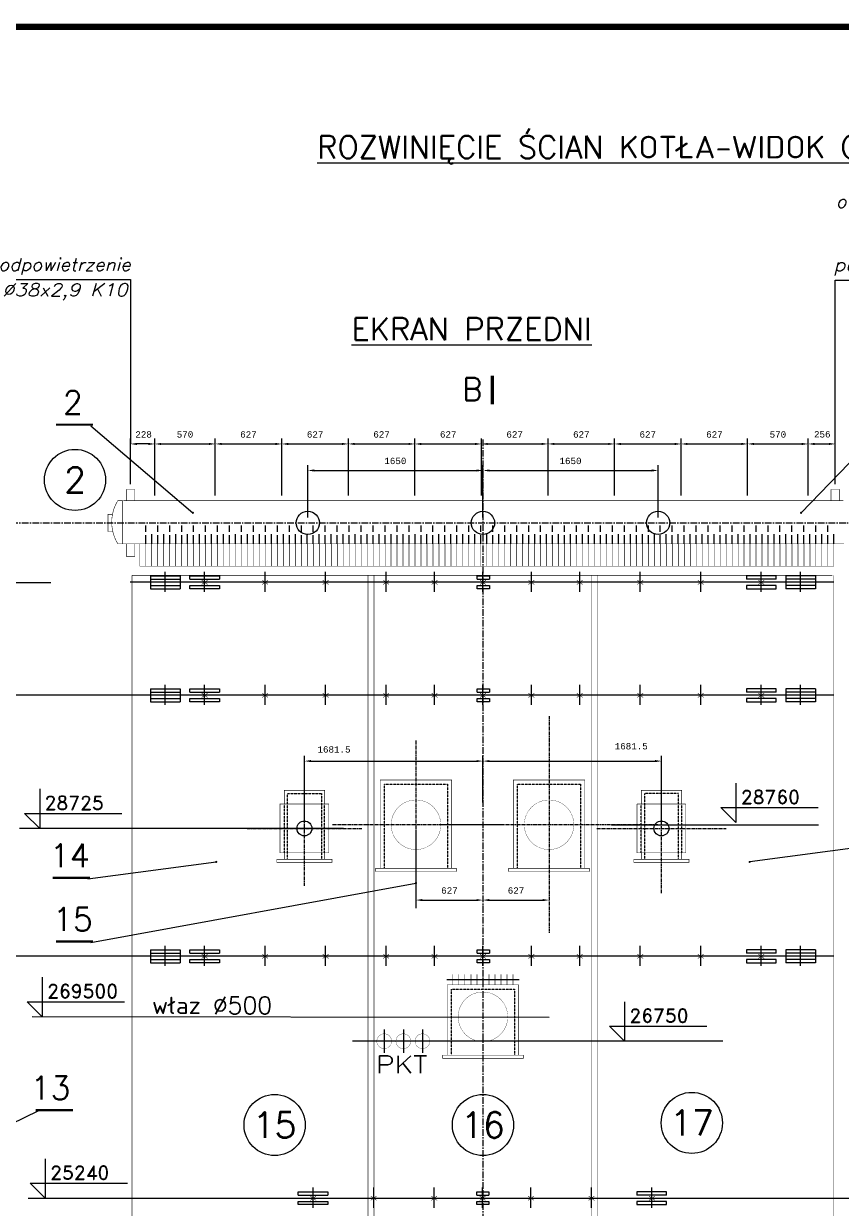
# Model space of a CAD drawing. Extents: x 13210 to 94108, y -7390 to 36310.
# Drawn here: x 22516 to 30219, y 25145 to 36310 of the extents above; entities that cross this region are included whole.
import ezdxf
from ezdxf.enums import TextEntityAlignment as Align

# ---------------------------------------------------------------- set-up
doc = ezdxf.new("R2010")
doc.units = 0
doc.header["$MEASUREMENT"] = 0
doc.header["$PDMODE"] = 3
for name, pattern in [('CENTER', [50, 31.25, -6.25, 6.25, -6.25]), ('CENTERX2', [100, 62.5, -12.5, 12.5, -12.5]), ('DASHEDX2', [1.5, 1, -0.5])]:
    doc.linetypes.add(name, pattern=pattern)
doc.layers.get('0').update_dxf_attribs({"linetype": 'CONTINUOUS'})
doc.layers.get('DEFPOINTS').update_dxf_attribs({"linetype": 'CONTINUOUS'})
for name, color, linetype in [('LINIE', 7, 'DASHEDX2'), ('NUMERY-KOL', 4, 'CONTINUOUS'), ('NUMERY-ODN', 2, 'CONTINUOUS'), ('POZIOMY', 7, 'CONTINUOUS'), ('PRZEKROJE', 4, 'CONTINUOUS'), ('RAMKA', 7, 'CONTINUOUS'), ('ROZWINIECIE', 3, 'CONTINUOUS'), ('SZCZEGOLY', 2, 'CONTINUOUS'), ('WYMIAR1', 7, 'CONTINUOUS'), ('X-X', 1, 'CONTINUOUS')]:
    doc.layers.add(name, color=color, linetype=linetype)
doc.styles.add('MONOTXT', font='monotxt')
doc.styles.add('ROMAND', font='romand')
doc.styles.add('ROMANS', font='romans')
doc.styles.get("Standard").update_dxf_attribs({"font": 'romans.shx'})
doc.dimstyles.new('KWA', dxfattribs={"dimscale": 20, "dimtxt": 3, "dimasz": 3, "dimexe": 2.5, "dimexo": 2.5, "dimgap": 1.5, "dimtad": 0, "dimtih": 1, "dimtoh": 1, "dimdsep": 46, "dimtxsty": 'Standard', "dimcen": -3, "dimdle": 1.25, "dimadec": 0, "dimazin": 0, "dimtfac": 0.75, "dimtofl": 0, "dimtmove": 2, "dimatfit": 3, "dimfxl": 0, "dimtvp": 1.5, "dimtolj": 1, "dimtzin": 12, "dimarcsym": 0})

# ---------------------------------------------------------------- blocks, each defined once
blk = doc.blocks.new('LI2')
at = {"layer": 'ROZWINIECIE'}
for p, q in [((0, 112), (0, 172)), ((0, 0), (0, 82))]:
    blk.add_line(p, q, dxfattribs=at)
blk = doc.blocks.new('PM')
at = {"layer": 'ROZWINIECIE', "const_width": 5}
blk.add_lwpolyline([(0, 0), (0, 208)], dxfattribs=at)
blk = doc.blocks.new('P2')
at = {"layer": 'ROZWINIECIE'}
blk.add_line((0, 0), (0, 92), dxfattribs=at)
blk = doc.blocks.new('X')
at = {"linetype": 'Continuous', "const_width": 5}
for points in [[(27.5, 20), (-27.5, -20)], [(-27.5, 20), (27.5, -20)]]:
    blk.add_lwpolyline(points, dxfattribs=at)
blk = doc.blocks.new('LIG1')
at = {"layer": 'SZCZEGOLY', "linetype": 'Continuous', "const_width": 5}
blk.add_lwpolyline([(0, 100), (0, 100), (0, 100), (0, 0)], dxfattribs=at)
blk = doc.blocks.new('*D278')
at = {"color": 0, "linetype": 'ByBlock'}
for p, q in [((25193, 31655), (25193, 32149)), ((25253, 32099), (26783, 32099)), ((26843, 31655), (26843, 32149))]:
    blk.add_line(p, q, dxfattribs=at)
for points in [[(25253, 32109), (25253, 32089), (25193, 32099)], [(26783, 32109), (26783, 32089), (26843, 32099)]]:
    blk.add_solid(points, dxfattribs=at)
at = {"layer": 'DEFPOINTS', "color": 0, "linetype": 'ByBlock'}
for p in [(26843, 32099), (25193, 31605), (26843, 31605)]:
    blk.add_point(p, dxfattribs=at)
at = {"color": 0, "linetype": 'ByBlock', "style": 'MONOTXT'}
blk.add_text('1650', height=60, dxfattribs=at).set_placement((26018, 32189), align=Align.MIDDLE_CENTER)
blk = doc.blocks.new('*D277')
at = {"color": 0, "linetype": 'ByBlock'}
for p, q in [((26843, 31655), (26843, 32149)), ((26903, 32099), (28433, 32099)), ((28493, 31655), (28493, 32149))]:
    blk.add_line(p, q, dxfattribs=at)
for points in [[(26903, 32109), (26903, 32089), (26843, 32099)], [(28433, 32109), (28433, 32089), (28493, 32099)]]:
    blk.add_solid(points, dxfattribs=at)
at = {"layer": 'DEFPOINTS', "color": 0, "linetype": 'ByBlock'}
for p in [(28493, 32099), (26843, 31605), (28493, 31605)]:
    blk.add_point(p, dxfattribs=at)
at = {"color": 0, "linetype": 'ByBlock', "style": 'MONOTXT'}
blk.add_text('1650', height=60, dxfattribs=at).set_placement((27668, 32189), align=Align.MIDDLE_CENTER)
blk = doc.blocks.new('*D276')
at = {"color": 0, "linetype": 'ByBlock'}
for p, q in [((23523, 31970), (23523, 32399)), ((23751, 31864), (23751, 32399)), ((23691, 32349), (23583, 32349))]:
    blk.add_line(p, q, dxfattribs=at)
for points in [[(23583, 32359), (23583, 32339), (23523, 32349)], [(23691, 32359), (23691, 32339), (23751, 32349)]]:
    blk.add_solid(points, dxfattribs=at)
at = {"layer": 'DEFPOINTS', "color": 0, "linetype": 'ByBlock'}
for p in [(23523, 32349), (23523, 31920), (23751, 31814)]:
    blk.add_point(p, dxfattribs=at)
at = {"color": 0, "linetype": 'ByBlock', "style": 'MONOTXT'}
blk.add_text('228', height=60, dxfattribs=at).set_placement((23646, 32439), align=Align.MIDDLE_CENTER)
blk = doc.blocks.new('*D275')
at = {"color": 0, "linetype": 'ByBlock'}
for p, q in [((23751, 31864), (23751, 32399)), ((24321, 31864), (24321, 32399)), ((23811, 32349), (24261, 32349))]:
    blk.add_line(p, q, dxfattribs=at)
for points in [[(23811, 32359), (23811, 32339), (23751, 32349)], [(24261, 32359), (24261, 32339), (24321, 32349)]]:
    blk.add_solid(points, dxfattribs=at)
at = {"layer": 'DEFPOINTS', "color": 0, "linetype": 'ByBlock'}
for p in [(24321, 32349), (23751, 31814), (24321, 31814)]:
    blk.add_point(p, dxfattribs=at)
at = {"color": 0, "linetype": 'ByBlock', "style": 'MONOTXT'}
blk.add_text('570', height=60, dxfattribs=at).set_placement((24036, 32439), align=Align.MIDDLE_CENTER)
blk = doc.blocks.new('*D274')
at = {"color": 0, "linetype": 'ByBlock'}
for p, q in [((24321, 31864), (24321, 32399)), ((24948, 31864), (24948, 32399)), ((24381, 32349), (24888, 32349))]:
    blk.add_line(p, q, dxfattribs=at)
for points in [[(24381, 32359), (24381, 32339), (24321, 32349)], [(24888, 32359), (24888, 32339), (24948, 32349)]]:
    blk.add_solid(points, dxfattribs=at)
at = {"layer": 'DEFPOINTS', "color": 0, "linetype": 'ByBlock'}
for p in [(24948, 32349), (24321, 31814), (24948, 31814)]:
    blk.add_point(p, dxfattribs=at)
at = {"color": 0, "linetype": 'ByBlock', "style": 'MONOTXT'}
blk.add_text('627', height=60, dxfattribs=at).set_placement((24634, 32439), align=Align.MIDDLE_CENTER)
blk = doc.blocks.new('*D273')
at = {"color": 0, "linetype": 'ByBlock'}
for p, q in [((24948, 31864), (24948, 32399)), ((25575, 31864), (25575, 32399)), ((25008, 32349), (25515, 32349))]:
    blk.add_line(p, q, dxfattribs=at)
for points in [[(25008, 32359), (25008, 32339), (24948, 32349)], [(25515, 32359), (25515, 32339), (25575, 32349)]]:
    blk.add_solid(points, dxfattribs=at)
at = {"layer": 'DEFPOINTS', "color": 0, "linetype": 'ByBlock'}
for p in [(25575, 32349), (24948, 31814), (25575, 31814)]:
    blk.add_point(p, dxfattribs=at)
at = {"color": 0, "linetype": 'ByBlock', "style": 'MONOTXT'}
blk.add_text('627', height=60, dxfattribs=at).set_placement((25262, 32439), align=Align.MIDDLE_CENTER)
blk = doc.blocks.new('*D272')
at = {"color": 0, "linetype": 'ByBlock'}
for p, q in [((25575, 31864), (25575, 32399)), ((26202, 31864), (26202, 32399)), ((25635, 32349), (26142, 32349))]:
    blk.add_line(p, q, dxfattribs=at)
for points in [[(25635, 32359), (25635, 32339), (25575, 32349)], [(26142, 32359), (26142, 32339), (26202, 32349)]]:
    blk.add_solid(points, dxfattribs=at)
at = {"layer": 'DEFPOINTS', "color": 0, "linetype": 'ByBlock'}
for p in [(26202, 32349), (25575, 31814), (26202, 31814)]:
    blk.add_point(p, dxfattribs=at)
at = {"color": 0, "linetype": 'ByBlock', "style": 'MONOTXT'}
blk.add_text('627', height=60, dxfattribs=at).set_placement((25888, 32439), align=Align.MIDDLE_CENTER)
blk = doc.blocks.new('*D271')
at = {"color": 0, "linetype": 'ByBlock'}
for p, q in [((26202, 31864), (26202, 32399)), ((26829, 31864), (26829, 32399)), ((26262, 32349), (26769, 32349))]:
    blk.add_line(p, q, dxfattribs=at)
for points in [[(26262, 32359), (26262, 32339), (26202, 32349)], [(26769, 32359), (26769, 32339), (26829, 32349)]]:
    blk.add_solid(points, dxfattribs=at)
at = {"layer": 'DEFPOINTS', "color": 0, "linetype": 'ByBlock'}
for p in [(26829, 32349), (26202, 31814), (26829, 31814)]:
    blk.add_point(p, dxfattribs=at)
at = {"color": 0, "linetype": 'ByBlock', "style": 'MONOTXT'}
blk.add_text('627', height=60, dxfattribs=at).set_placement((26516, 32439), align=Align.MIDDLE_CENTER)
blk = doc.blocks.new('*D270')
at = {"color": 0, "linetype": 'ByBlock'}
for p, q in [((26829, 31864), (26829, 32399)), ((27456, 31864), (27456, 32399)), ((26889, 32349), (27396, 32349))]:
    blk.add_line(p, q, dxfattribs=at)
for points in [[(26889, 32359), (26889, 32339), (26829, 32349)], [(27396, 32359), (27396, 32339), (27456, 32349)]]:
    blk.add_solid(points, dxfattribs=at)
at = {"layer": 'DEFPOINTS', "color": 0, "linetype": 'ByBlock'}
for p in [(27456, 32349), (26829, 31814), (27456, 31814)]:
    blk.add_point(p, dxfattribs=at)
at = {"color": 0, "linetype": 'ByBlock', "style": 'MONOTXT'}
blk.add_text('627', height=60, dxfattribs=at).set_placement((27142, 32439), align=Align.MIDDLE_CENTER)
blk = doc.blocks.new('*D269')
at = {"color": 0, "linetype": 'ByBlock'}
for p, q in [((27456, 31864), (27456, 32399)), ((28083, 31864), (28083, 32399)), ((27516, 32349), (28023, 32349))]:
    blk.add_line(p, q, dxfattribs=at)
for points in [[(27516, 32359), (27516, 32339), (27456, 32349)], [(28023, 32359), (28023, 32339), (28083, 32349)]]:
    blk.add_solid(points, dxfattribs=at)
at = {"layer": 'DEFPOINTS', "color": 0, "linetype": 'ByBlock'}
for p in [(28083, 32349), (27456, 31814), (28083, 31814)]:
    blk.add_point(p, dxfattribs=at)
at = {"color": 0, "linetype": 'ByBlock', "style": 'MONOTXT'}
blk.add_text('627', height=60, dxfattribs=at).set_placement((27770, 32439), align=Align.MIDDLE_CENTER)
blk = doc.blocks.new('*D268')
at = {"color": 0, "linetype": 'ByBlock'}
for p, q in [((28083, 31864), (28083, 32399)), ((28710, 31864), (28710, 32399)), ((28143, 32349), (28650, 32349))]:
    blk.add_line(p, q, dxfattribs=at)
for points in [[(28143, 32359), (28143, 32339), (28083, 32349)], [(28650, 32359), (28650, 32339), (28710, 32349)]]:
    blk.add_solid(points, dxfattribs=at)
at = {"layer": 'DEFPOINTS', "color": 0, "linetype": 'ByBlock'}
for p in [(28710, 32349), (28083, 31814), (28710, 31814)]:
    blk.add_point(p, dxfattribs=at)
at = {"color": 0, "linetype": 'ByBlock', "style": 'MONOTXT'}
blk.add_text('627', height=60, dxfattribs=at).set_placement((28396, 32439), align=Align.MIDDLE_CENTER)
blk = doc.blocks.new('*D267')
at = {"color": 0, "linetype": 'ByBlock'}
for p, q in [((28710, 31864), (28710, 32399)), ((29337, 31864), (29337, 32399)), ((28770, 32349), (29277, 32349))]:
    blk.add_line(p, q, dxfattribs=at)
for points in [[(28770, 32359), (28770, 32339), (28710, 32349)], [(29277, 32359), (29277, 32339), (29337, 32349)]]:
    blk.add_solid(points, dxfattribs=at)
at = {"layer": 'DEFPOINTS', "color": 0, "linetype": 'ByBlock'}
for p in [(29337, 32349), (28710, 31814), (29337, 31814)]:
    blk.add_point(p, dxfattribs=at)
at = {"color": 0, "linetype": 'ByBlock', "style": 'MONOTXT'}
blk.add_text('627', height=60, dxfattribs=at).set_placement((29024, 32439), align=Align.MIDDLE_CENTER)
blk = doc.blocks.new('*D266')
at = {"color": 0, "linetype": 'ByBlock'}
for p, q in [((29337, 31864), (29337, 32399)), ((29907, 31864), (29907, 32399)), ((29397, 32349), (29847, 32349))]:
    blk.add_line(p, q, dxfattribs=at)
for points in [[(29397, 32359), (29397, 32339), (29337, 32349)], [(29847, 32359), (29847, 32339), (29907, 32349)]]:
    blk.add_solid(points, dxfattribs=at)
at = {"layer": 'DEFPOINTS', "color": 0, "linetype": 'ByBlock'}
for p in [(29907, 32349), (29337, 31814), (29907, 31814)]:
    blk.add_point(p, dxfattribs=at)
at = {"color": 0, "linetype": 'ByBlock', "style": 'MONOTXT'}
blk.add_text('570', height=60, dxfattribs=at).set_placement((29622, 32439), align=Align.MIDDLE_CENTER)
blk = doc.blocks.new('*D265')
at = {"color": 0, "linetype": 'ByBlock'}
for p, q in [((29907, 31864), (29907, 32399)), ((30163, 31970), (30163, 32399)), ((29967, 32349), (30103, 32349))]:
    blk.add_line(p, q, dxfattribs=at)
for points in [[(29967, 32359), (29967, 32339), (29907, 32349)], [(30103, 32359), (30103, 32339), (30163, 32349)]]:
    blk.add_solid(points, dxfattribs=at)
at = {"layer": 'DEFPOINTS', "color": 0, "linetype": 'ByBlock'}
for p in [(30163, 32349), (30163, 31920), (29907, 31814)]:
    blk.add_point(p, dxfattribs=at)
at = {"color": 0, "linetype": 'ByBlock', "style": 'MONOTXT'}
blk.add_text('256', height=60, dxfattribs=at).set_placement((30040, 32440), align=Align.MIDDLE_CENTER)
blk = doc.blocks.new('POZ')
for p, q in [((0, 186), (0, 0)), ((0, 0), (-71, 71)), ((-71, 71), (387, 71))]:
    blk.add_line(p, q)
at = {"style": 'ROMAND', "flags": 4}
blk.add_attdef('POZIOM', (23, 88), '', height=65, dxfattribs=at)
blk = doc.blocks.new('*D95')
at = {"color": 0, "linetype": 'ByBlock'}
for p, q in [((25161.5, 28775), (25161.5, 29410)), ((26843, 28970), (26843, 29410)), ((25221.5, 29360), (26783, 29360))]:
    blk.add_line(p, q, dxfattribs=at)
for points in [[(25221.5, 29370), (25221.5, 29350), (25161.5, 29360)], [(26783, 29370), (26783, 29350), (26843, 29360)]]:
    blk.add_solid(points, dxfattribs=at)
at = {"layer": 'DEFPOINTS', "color": 0, "linetype": 'ByBlock'}
for p in [(26843, 29360), (26843, 28920), (25161.5, 28725)]:
    blk.add_point(p, dxfattribs=at)
at = {"color": 0, "linetype": 'ByBlock', "style": 'MONOTXT'}
blk.add_text('1681.5', height=60, dxfattribs=at).set_placement((25440, 29470), align=Align.MIDDLE_CENTER)
blk = doc.blocks.new('*D94')
at = {"color": 0, "linetype": 'ByBlock'}
for p, q in [((26843, 28970), (26843, 29410)), ((28524.5, 28775), (28524.5, 29410)), ((26903, 29360), (28464.5, 29360))]:
    blk.add_line(p, q, dxfattribs=at)
for points in [[(26903, 29370), (26903, 29350), (26843, 29360)], [(28464.5, 29370), (28464.5, 29350), (28524.5, 29360)]]:
    blk.add_solid(points, dxfattribs=at)
at = {"layer": 'DEFPOINTS', "color": 0, "linetype": 'ByBlock'}
for p in [(28524.5, 29360), (26843, 28920), (28524.5, 28725)]:
    blk.add_point(p, dxfattribs=at)
at = {"color": 0, "linetype": 'ByBlock', "style": 'MONOTXT'}
blk.add_text('1681.5', height=60, dxfattribs=at).set_placement((28240, 29500), align=Align.MIDDLE_CENTER)
blk = doc.blocks.new('*D93')
at = {"color": 0, "linetype": 'ByBlock'}
for p, q in [((26212, 28710), (26212, 28000)), ((26272, 28050), (26783, 28050)), ((26843, 28010), (26843, 28000))]:
    blk.add_line(p, q, dxfattribs=at)
for points in [[(26272, 28060), (26272, 28040), (26212, 28050)], [(26783, 28060), (26783, 28040), (26843, 28050)]]:
    blk.add_solid(points, dxfattribs=at)
at = {"layer": 'DEFPOINTS', "color": 0, "linetype": 'ByBlock'}
for p in [(26212, 28760), (26843, 28060), (26843, 28050)]:
    blk.add_point(p, dxfattribs=at)
at = {"color": 0, "linetype": 'ByBlock', "style": 'MONOTXT'}
blk.add_text('627', height=60, dxfattribs=at).set_placement((26527.5, 28140), align=Align.MIDDLE_CENTER)
blk = doc.blocks.new('*D92')
at = {"color": 0, "linetype": 'ByBlock'}
for p, q in [((26903, 28050), (27406, 28050)), ((27466, 28100), (27466, 28100)), ((26843, 28010), (26843, 28000))]:
    blk.add_line(p, q, dxfattribs=at)
for points in [[(26903, 28060), (26903, 28040), (26843, 28050)], [(27406, 28060), (27406, 28040), (27466, 28050)]]:
    blk.add_solid(points, dxfattribs=at)
at = {"layer": 'DEFPOINTS', "color": 0, "linetype": 'ByBlock'}
for p in [(26843, 28060), (27466, 28050), (27466, 28050)]:
    blk.add_point(p, dxfattribs=at)
at = {"color": 0, "linetype": 'ByBlock', "style": 'MONOTXT'}
blk.add_text('627', height=60, dxfattribs=at).set_placement((27154.5, 28140), align=Align.MIDDLE_CENTER)

msp = doc.modelspace()

# ---------------------------------------------------------------- linework, layer by layer
at = {"layer": 'LINIE', "linetype": 'CENTERX2'}
for p, q in [((26843, 32391.88801), (26843, 19028)), ((16197.95659, 31605), (49950, 31605))]:
    msp.add_line(p, q, dxfattribs=at)
at = {"layer": 'LINIE', "linetype": 'Continuous'}
for p, q in [((22773, 31040), (14315, 31040)), ((30149, 31044.87571), (23517.77235, 31044.87571)), ((30149, 29980), (14317, 29980)), ((28053, 28760), (30003, 28760)), ((30149, 27520), (14305, 27520)), ((25913, 26830), (25913, 26610)), ((26093, 26830), (26093, 26610)), ((26273, 26830), (26273, 26610)), ((29103, 26720), (25613, 26720)), ((22557, 25240), (30473, 25240))]:
    msp.add_line(p, q, dxfattribs=at)
at = {"layer": 'LINIE', "linetype": 'CENTER'}
for p, q in [((27466, 29783.75), (27466, 27736.25)), ((26212, 29553.75), (26212, 27966.25)), ((25161.5, 28185), (25161.5, 29265)), ((28524.5, 28115), (28524.5, 29335)), ((24621.5, 28725), (25701.5, 28725)), ((27005.75, 28760), (25418.25, 28760)), ((28489.75, 28760), (26442.25, 28760)), ((27914.5, 28725), (29134.5, 28725))]:
    msp.add_line(p, q, dxfattribs=at)
at = {"layer": 'LINIE', "linetype": 'DASHEDX2'}
for p, q in [((25914.75, 28348.875), (25914.75, 29141.125)), ((25914.75, 29141.125), (26509.25, 29141.125)), ((26509.25, 29141.125), (26509.25, 28348.875)), ((27168.75, 29141.125), (27763.25, 29141.125)), ((27168.75, 28348.875), (27168.75, 29141.125)), ((27763.25, 29141.125), (27763.25, 28348.875)), ((25001.5, 28435), (25001.5, 29055)), ((25001.5, 29055), (25321.5, 29055)), ((25321.5, 29055), (25321.5, 28435)), ((28364.5, 29055), (28364.5, 28435)), ((28684.5, 29055), (28364.5, 29055)), ((28684.5, 28435), (28684.5, 29055)), ((24971.5, 28955), (24971.5, 28495)), ((25351.5, 28495), (25351.5, 28955)), ((28334.5, 28495), (28334.5, 28955)), ((28714.5, 28955), (28714.5, 28495)), ((26545.75, 26588.875), (26545.75, 27211.125)), ((26545.75, 27211.125), (27140.25, 27211.125)), ((27140.25, 27211.125), (27140.25, 26588.875))]:
    msp.add_line(p, q, dxfattribs=at)
at = {"layer": 'NUMERY-KOL'}
for centre in [(23000, 32010), (28811, 25950), (24880, 25930), (26843, 25930)]:
    msp.add_circle(centre, 288, dxfattribs=at)
at = {"layer": 'NUMERY-ODN'}
for p, q in [((23150, 32520), (24110, 31700)), ((30640, 32530), (29840, 31700)), ((30566, 28570), (29356, 28410)), ((23120, 28250), (24330, 28410)), ((23150, 27650), (26212, 28210)), ((22650, 26060), (21630, 25570))]:
    msp.add_line(p, q, dxfattribs=at)
at = {"layer": 'NUMERY-ODN', "const_width": 20}
for points in [[(23170, 32530), (22820, 32530), (22840, 32530)], [(23140, 28260), (22790, 28260), (22810, 28260)], [(23170, 27660), (22820, 27660), (22840, 27660)], [(22630, 26070), (22980, 26070), (22960, 26070)]]:
    msp.add_lwpolyline(points, dxfattribs=at)
at = {"layer": 'NUMERY-ODN', "const_width": 10}
for points in [[(24105, 31700, 1), (24115, 31700, 1)], [(29835, 31700, 1), (29845, 31700, 1)], [(24325, 28410, 1), (24335, 28410, 1)], [(29361, 28410, -1), (29351, 28410, -1)], [(26207, 28210, 1), (26217, 28210, 1)]]:
    msp.add_lwpolyline(points, format="xyb", close=True, dxfattribs=at)
at = {"layer": 'PRZEKROJE', "linetype": 'Continuous'}
for p, q in [((23850.5, 30954.87571), (23850.5, 31144.87571)), ((24221, 30954.87571), (24221, 31144.87571)), ((24791, 30954.87571), (24791, 31144.87571)), ((25361, 30954.87571), (25361, 31144.87571)), ((25931, 30954.87571), (25931, 31144.87571)), ((26387, 30954.87571), (26387, 31144.87571)), ((26843, 30954.87571), (26843, 31144.87571)), ((27299, 30954.87571), (27299, 31144.87571)), ((27755, 30954.87571), (27755, 31144.87571)), ((28325, 30954.87571), (28325, 31144.87571)), ((28895, 30954.87571), (28895, 31144.87571)), ((29465, 30954.87571), (29465, 31144.87571)), ((29835.5, 30954.87571), (29835.5, 31144.87571)), ((23850.5, 29890), (23850.5, 30080)), ((24221, 29890), (24221, 30080)), ((24791, 29890), (24791, 30080)), ((25361, 29890), (25361, 30080)), ((25931, 29890), (25931, 30080)), ((26387, 29890), (26387, 30080)), ((26843, 29890), (26843, 30080)), ((27299, 29890), (27299, 30080)), ((27755, 29890), (27755, 30080)), ((28325, 29890), (28325, 30080)), ((28895, 29890), (28895, 30080)), ((29465, 29890), (29465, 30080)), ((29835.5, 29890), (29835.5, 30080)), ((23850.5, 27430), (23850.5, 27620)), ((24221, 27430), (24221, 27620)), ((24791, 27430), (24791, 27620)), ((25361, 27430), (25361, 27620)), ((25931, 27430), (25931, 27620)), ((26387, 27430), (26387, 27620)), ((26843, 27430), (26843, 27620)), ((27299, 27430), (27299, 27620)), ((27755, 27430), (27755, 27620)), ((28325, 27430), (28325, 27620)), ((28895, 27430), (28895, 27620)), ((29465, 27430), (29465, 27620)), ((29835.5, 27430), (29835.5, 27620)), ((25243.5, 25150), (25243.5, 25340)), ((25813.5, 25150), (25813.5, 25340)), ((26383.5, 25150), (26383.5, 25340)), ((26839.5, 25150), (26839.5, 25340)), ((27295.5, 25150), (27295.5, 25340)), ((27865.5, 25150), (27865.5, 25340)), ((28435.5, 25150), (28435.5, 25340))]:
    msp.add_line(p, q, dxfattribs=at)
at = {"layer": 'RAMKA', "linetype": 'Continuous', "const_width": 60}
msp.add_lwpolyline([(13240, 36280), (94070, 36280), (94070, -7360), (13240, -7360)], close=True, dxfattribs=at)
at = {"layer": 'ROZWINIECIE', "linetype": 'Continuous'}
for p, q in [((23710.5, 31104.87571), (23710.5, 30984.87571)), ((23710.5, 31104.87571), (23990.5, 31104.87571)), ((23710.5, 31074.87571), (23990.5, 31074.87571)), ((23990.5, 31104.87571), (23990.5, 30984.87571)), ((24080.5, 31074.87571), (24080.5, 31104.87571)), ((24080.5, 31104.87571), (24360.5, 31104.87571)), ((24080.5, 31074.87571), (24360.5, 31074.87571)), ((24360.5, 31104.87571), (24360.5, 31074.87571)), ((26789.5, 31104.87571), (26903.5, 31104.87571)), ((26789.5, 31074.87571), (26789.5, 31104.87571)), ((26789.5, 31074.87571), (26903.5, 31074.87571)), ((26903.5, 31104.87571), (26903.5, 31074.87571)), ((29325.5, 31104.87571), (29325.5, 31074.87571)), ((29605.5, 31104.87571), (29325.5, 31104.87571)), ((29605.5, 31074.87571), (29325.5, 31074.87571)), ((29605.5, 31074.87571), (29605.5, 31104.87571)), ((29975.5, 31104.87571), (29695.5, 31104.87571)), ((29695.5, 31104.87571), (29695.5, 30984.87571)), ((29975.5, 31074.87571), (29695.5, 31074.87571)), ((29975.5, 31104.87571), (29975.5, 30984.87571)), ((23710.5, 31014.87571), (23990.5, 31014.87571)), ((23710.5, 30984.87571), (23990.5, 30984.87571)), ((24080.5, 30984.87571), (24080.5, 31014.87571)), ((24080.5, 31014.87571), (24360.5, 31014.87571)), ((24360.5, 30984.87571), (24080.5, 30984.87571)), ((24360.5, 31014.87571), (24360.5, 30984.87571)), ((26789.5, 31014.87571), (26903.5, 31014.87571)), ((26789.5, 30984.87571), (26789.5, 31014.87571)), ((26903.5, 30984.87571), (26789.5, 30984.87571)), ((26903.5, 31014.87571), (26903.5, 30984.87571)), ((29605.5, 31014.87571), (29325.5, 31014.87571)), ((29325.5, 31014.87571), (29325.5, 30984.87571)), ((29325.5, 30984.87571), (29605.5, 30984.87571)), ((29605.5, 30984.87571), (29605.5, 31014.87571)), ((29975.5, 31014.87571), (29695.5, 31014.87571)), ((29975.5, 30984.87571), (29695.5, 30984.87571)), ((23710.5, 30040), (23990.5, 30040)), ((23710.5, 30040), (23710.5, 29920)), ((23990.5, 30040), (23990.5, 29920)), ((24080.5, 30040), (24360.5, 30040)), ((24080.5, 30010), (24080.5, 30040)), ((24360.5, 30040), (24360.5, 30010)), ((26789.5, 30010), (26789.5, 30040)), ((26789.5, 30040), (26903.5, 30040)), ((26903.5, 30040), (26903.5, 30010)), ((29605.5, 30040), (29325.5, 30040)), ((29325.5, 30040), (29325.5, 30010)), ((29605.5, 30010), (29605.5, 30040)), ((29695.5, 30040), (29695.5, 29920)), ((29975.5, 30040), (29695.5, 30040)), ((29975.5, 30040), (29975.5, 29920)), ((23710.5, 30010), (23990.5, 30010)), ((23710.5, 29950), (23990.5, 29950)), ((24080.5, 30010), (24360.5, 30010)), ((24080.5, 29950), (24360.5, 29950)), ((24080.5, 29920), (24080.5, 29950)), ((24360.5, 29950), (24360.5, 29920)), ((26789.5, 30010), (26903.5, 30010)), ((26789.5, 29920), (26789.5, 29950)), ((26789.5, 29950), (26903.5, 29950)), ((26903.5, 29950), (26903.5, 29920)), ((29605.5, 30010), (29325.5, 30010)), ((29325.5, 29950), (29325.5, 29920)), ((29605.5, 29950), (29325.5, 29950)), ((29605.5, 29920), (29605.5, 29950)), ((29975.5, 30010), (29695.5, 30010)), ((29975.5, 29950), (29695.5, 29950)), ((23710.5, 29920), (23990.5, 29920)), ((24360.5, 29920), (24080.5, 29920)), ((26903.5, 29920), (26789.5, 29920)), ((29325.5, 29920), (29605.5, 29920)), ((29975.5, 29920), (29695.5, 29920)), ((23710.5, 27580), (23990.5, 27580)), ((23710.5, 27580), (23710.5, 27460)), ((23990.5, 27580), (23990.5, 27460)), ((24080.5, 27580), (24360.5, 27580)), ((24080.5, 27550), (24080.5, 27580)), ((24360.5, 27580), (24360.5, 27550)), ((26789.5, 27550), (26789.5, 27580)), ((26789.5, 27580), (26903.5, 27580)), ((26903.5, 27580), (26903.5, 27550)), ((29605.5, 27580), (29325.5, 27580)), ((29325.5, 27580), (29325.5, 27550)), ((29605.5, 27550), (29605.5, 27580)), ((29695.5, 27580), (29695.5, 27460)), ((29975.5, 27580), (29695.5, 27580)), ((29975.5, 27580), (29975.5, 27460)), ((23710.5, 27550), (23990.5, 27550)), ((23710.5, 27490), (23990.5, 27490)), ((24080.5, 27550), (24360.5, 27550)), ((24080.5, 27490), (24360.5, 27490)), ((24080.5, 27460), (24080.5, 27490)), ((24360.5, 27490), (24360.5, 27460)), ((26789.5, 27550), (26903.5, 27550)), ((26789.5, 27460), (26789.5, 27490)), ((26789.5, 27490), (26903.5, 27490)), ((26903.5, 27490), (26903.5, 27460)), ((29605.5, 27550), (29325.5, 27550)), ((29325.5, 27490), (29325.5, 27460)), ((29605.5, 27490), (29325.5, 27490)), ((29605.5, 27460), (29605.5, 27490)), ((29975.5, 27550), (29695.5, 27550)), ((29975.5, 27490), (29695.5, 27490)), ((23710.5, 27460), (23990.5, 27460)), ((24360.5, 27460), (24080.5, 27460)), ((26903.5, 27460), (26789.5, 27460)), ((29325.5, 27460), (29605.5, 27460)), ((29975.5, 27460), (29695.5, 27460)), ((25103, 25300), (25383, 25300)), ((25103, 25270), (25103, 25300)), ((25103, 25270), (25383, 25270)), ((25383, 25300), (25383, 25270)), ((26786, 25270), (26786, 25300)), ((26786, 25300), (26900, 25300)), ((26786, 25270), (26900, 25270)), ((26900, 25300), (26900, 25270)), ((28573, 25300), (28293, 25300)), ((28293, 25300), (28293, 25270)), ((28573, 25270), (28293, 25270)), ((28573, 25270), (28573, 25300)), ((25103, 25210), (25383, 25210)), ((25103, 25180), (25103, 25210)), ((25383, 25180), (25103, 25180)), ((25383, 25210), (25383, 25180)), ((26786, 25180), (26786, 25210)), ((26786, 25210), (26900, 25210)), ((26900, 25180), (26786, 25180)), ((26900, 25210), (26900, 25180)), ((28293, 25210), (28293, 25180)), ((28573, 25210), (28293, 25210)), ((28293, 25180), (28573, 25180)), ((28573, 25180), (28573, 25210))]:
    msp.add_line(p, q, dxfattribs=at)
at = {"layer": 'ROZWINIECIE', "const_width": 5}
for points in [[(23563, 31814.13845), (23563, 31920), (23483, 31920), (23483, 31814.13845)], [(30123, 31814.13845), (30123, 31920), (30203, 31920), (30203, 31814.13845)], [(23563, 31410), (23563, 31290), (23483, 31290), (23483, 31407.73845)], [(23610, 31200), (23610, 31407.73845)], [(23610, 31197.73845), (30149, 31197.73845)], [(23537, 13600), (23537, 31110)], [(23537, 31110), (30135.5, 31110)], [(25760, 31110), (25760, 21093)], [(25817, 31110), (25817, 21093)], [(27869, 31110), (27869, 21093)], [(27926, 31110), (27926, 21093)], [(30149, 31110), (30149, 13600)], [(30149, 13600), (30149, 31110)]]:
    msp.add_lwpolyline(points, dxfattribs=at)
at = {"layer": 'ROZWINIECIE', "linetype": 'Continuous', "const_width": 5}
for points in [[(23447.9, 31814.13845), (23402.39229, 31814.13845, 0.2808331526), (23403, 31407.73845), (23447.9, 31407.73845)], [(24394.38714, 31814.13845), (23453.55579, 31814.13845, 0.4468378444)], [(30191.03403, 31814.13845), (24348.13863, 31814.13845, 0.2760108402)], [(29291.61286, 31814.13845), (30238.1, 31814.13845, -0.4468378444)]]:
    msp.add_lwpolyline(points, format="xyb", dxfattribs=at)
for points in [[(23447.9, 31815.13845), (23447.9, 31611.93845), (23447.9, 31407.73845)], [(23355.53597, 31524.06155), (23311, 31524.06155), (23311, 31685.93845), (23353, 31685.93845)], [(23447.9, 31407.73845), (30243.46839, 31407.72965)], [(25874.75, 28348.875), (25874.75, 29181.125), (26212, 29181.125), (26549.25, 29181.125), (26549.25, 28348.875)], [(27128.75, 28348.875), (27128.75, 29181.125), (27466, 29181.125), (27803.25, 29181.125), (27803.25, 28348.875)], [(24971.5, 28955), (24971.5, 29085), (25351.5, 29085), (25351.5, 28955)], [(28714.5, 28955), (28714.5, 29085), (28334.5, 29085), (28334.5, 28955)], [(24931.5, 28495), (24931.5, 28955), (25391.5, 28955), (25391.5, 28495)], [(28754.5, 28955), (28294.5, 28955)], [(28294.5, 28955), (28294.5, 28495)], [(28754.5, 28495), (28754.5, 28955)], [(25391.5, 28495), (24931.5, 28495)], [(24971.5, 28495), (24971.5, 28435)], [(25351.5, 28495), (25351.5, 28435)], [(28294.5, 28495), (28754.5, 28495)], [(28334.5, 28495), (28334.5, 28435)], [(28714.5, 28495), (28714.5, 28435)], [(26505.75, 26588.875), (26505.75, 27251.125), (26843, 27251.125), (27180.25, 27251.125), (27180.25, 26588.875)]]:
    msp.add_lwpolyline(points, dxfattribs=at)
at = {"layer": 'ROZWINIECIE', "linetype": 'Continuous', "const_width": 2.5}
for points in [[(26445.75, 28760, 1), (25978.25, 28760, 1)], [(27699.75, 28760, 1), (27232.25, 28760, 1)], [(26609.25, 26950, 1), (27076.75, 26950, 1)]]:
    msp.add_lwpolyline(points, format="xyb", close=True, dxfattribs=at)
at = {"layer": 'ROZWINIECIE', "linetype": 'Continuous', "const_width": 5}
for points in [[(24901.5, 28435), (25421.5, 28435), (25421.5, 28405), (24901.5, 28405)], [(28784.5, 28435), (28264.5, 28435), (28264.5, 28405), (28784.5, 28405)], [(25832, 28348.875), (26592, 28348.875), (26592, 28318.875), (25832, 28318.875)], [(27086, 28348.875), (27846, 28348.875), (27846, 28318.875), (27086, 28318.875)], [(26463, 26588.875), (27223, 26588.875), (27223, 26558.875), (26463, 26558.875)]]:
    msp.add_lwpolyline(points, close=True, dxfattribs=at)
at = {"layer": 'ROZWINIECIE', "linetype": 'Continuous'}
for centre, radius in [((25193, 31605), 109.55), ((26843, 31605), 109.55), ((28493, 31605), 109.55), ((25161.5, 28725), 70), ((28524.5, 28725), 70)]:
    msp.add_circle(centre, radius, dxfattribs=at)
at = {"layer": 'SZCZEGOLY', "linetype": 'Continuous'}
msp.add_line((26503, 27300), (27183, 27300), dxfattribs=at)
at = {"layer": 'SZCZEGOLY', "linetype": 'Continuous', "const_width": 2.5}
for points in [[(25843.25, 26720, 1), (25982.75, 26720, 1)], [(26023.25, 26720, 1), (26162.75, 26720, 1)], [(26203.25, 26720, 1), (26342.75, 26720, 1)]]:
    msp.add_lwpolyline(points, format="xyb", close=True, dxfattribs=at)
at = {"layer": 'WYMIAR1'}
for p, q in [((22277, 33898), (23524, 33898)), ((23524, 33898), (23523, 32349)), ((30163, 32349), (30163, 33893)), ((30163, 33893), (31250, 33893)), ((25529.5, 28725), (22477, 28725)), ((27465.63354, 26942.6221), (22597, 26950))]:
    msp.add_line(p, q, dxfattribs=at)
at = {"layer": 'X-X', "const_width": 30}
msp.add_lwpolyline([(26931, 32994), (26931, 32723)], dxfattribs=at)

# ---------------------------------------------------------------- block references
at = {"layer": 'ROZWINIECIE'}
for name, p in [('LI2', (23666.37069, 31407.73845)), ('P2', (23722.74138, 31407.73845)), ('LI2', (23779.11207, 31407.73845)), ('P2', (23835.48276, 31407.73845)), ('LI2', (23891.85345, 31407.73845)), ('P2', (23948.22414, 31407.73845)), ('LI2', (24004.59483, 31407.73845)), ('P2', (24060.96552, 31407.73845)), ('LI2', (24117.33621, 31407.73845)), ('P2', (24173.7069, 31407.73845)), ('LI2', (24230.07759, 31407.73845)), ('P2', (24286.44828, 31407.73845)), ('LI2', (24342.81897, 31407.73845)), ('P2', (24399.18966, 31407.73845)), ('LI2', (24455.56034, 31407.73845)), ('P2', (24511.93103, 31407.73845)), ('LI2', (24568.30172, 31407.73845)), ('P2', (24624.67241, 31407.73845)), ('LI2', (24681.0431, 31407.73845)), ('P2', (24737.41379, 31407.73845)), ('LI2', (24793.78448, 31407.73845)), ('P2', (24850.15517, 31407.73845)), ('LI2', (24906.52586, 31407.73845)), ('P2', (24962.89655, 31407.73845)), ('LI2', (25019.26724, 31407.73845)), ('P2', (25075.63793, 31407.73845)), ('LI2', (25132.00862, 31407.73845)), ('P2', (25188.37931, 31407.73845)), ('LI2', (25244.75, 31407.73845)), ('P2', (25301.12069, 31407.73845)), ('LI2', (25357.49138, 31407.73845)), ('P2', (25413.86207, 31407.73845)), ('LI2', (25470.23276, 31407.73845)), ('P2', (25526.60345, 31407.73845)), ('LI2', (25582.97414, 31407.73845)), ('P2', (25639.34483, 31407.73845)), ('LI2', (25695.71552, 31407.73845)), ('P2', (25752.08621, 31407.73845)), ('LI2', (25808.4569, 31407.73845)), ('P2', (25864.82759, 31407.73845)), ('LI2', (25921.19828, 31407.73845)), ('P2', (25977.56897, 31407.73845)), ('LI2', (26033.93966, 31407.73845)), ('P2', (26090.31034, 31407.73845)), ('LI2', (26146.68103, 31407.73845)), ('P2', (26203.05172, 31407.73845)), ('LI2', (26259.42241, 31407.73845)), ('P2', (26315.7931, 31407.73845)), ('LI2', (26372.16379, 31407.73845)), ('P2', (26428.53448, 31407.73845)), ('LI2', (26484.90517, 31407.73845)), ('P2', (26541.27586, 31407.73845)), ('LI2', (26597.64655, 31407.73845)), ('P2', (26654.01724, 31407.73845)), ('LI2', (26710.38793, 31407.73845)), ('P2', (26766.75862, 31407.73845)), ('LI2', (26823.12931, 31407.73845)), ('P2', (26879.5, 31407.73845)), ('LI2', (26935.87069, 31407.73845)), ('P2', (26992.24138, 31407.73845)), ('LI2', (27048.61207, 31407.73845)), ('P2', (27104.98276, 31407.73845)), ('LI2', (27161.35345, 31407.73845)), ('P2', (27217.72414, 31407.73845)), ('LI2', (27274.09483, 31407.73845)), ('P2', (27330.46552, 31407.73845)), ('LI2', (27386.83621, 31407.73845)), ('P2', (27443.2069, 31407.73845)), ('LI2', (27499.57759, 31407.73845)), ('P2', (27555.94828, 31407.73845)), ('LI2', (27612.31897, 31407.73845)), ('P2', (27668.68966, 31407.73845)), ('LI2', (27725.06034, 31407.73845)), ('P2', (27781.43103, 31407.73845)), ('LI2', (27837.80172, 31407.73845)), ('P2', (27894.17241, 31407.73845)), ('LI2', (27950.5431, 31407.73845)), ('P2', (28006.91379, 31407.73845)), ('LI2', (28063.28448, 31407.73845)), ('P2', (28119.65517, 31407.73845)), ('LI2', (28176.02586, 31407.73845)), ('P2', (28232.39655, 31407.73845)), ('LI2', (28288.76724, 31407.73845)), ('P2', (28345.13793, 31407.73845)), ('LI2', (28401.50862, 31407.73845)), ('P2', (28457.87931, 31407.73845)), ('LI2', (28514.25, 31407.73845)), ('P2', (28570.62069, 31407.73845)), ('LI2', (28626.99138, 31407.73845)), ('P2', (28683.36207, 31407.73845)), ('LI2', (28739.73276, 31407.73845)), ('P2', (28796.10345, 31407.73845)), ('LI2', (28852.47414, 31407.73845)), ('P2', (28908.84483, 31407.73845)), ('LI2', (28965.21552, 31407.73845)), ('P2', (29021.58621, 31407.73845)), ('LI2', (29077.9569, 31407.73845)), ('P2', (29134.32759, 31407.73845)), ('LI2', (29190.69828, 31407.73845)), ('P2', (29247.06897, 31407.73845)), ('LI2', (29303.43966, 31407.73845)), ('P2', (29359.81034, 31407.73845)), ('LI2', (29416.18103, 31407.73845)), ('P2', (29472.55172, 31407.73845)), ('LI2', (29528.92241, 31407.73845)), ('P2', (29585.2931, 31407.73845)), ('LI2', (29641.66379, 31407.73845)), ('P2', (29698.03448, 31407.73845)), ('LI2', (29754.40517, 31407.73845)), ('P2', (29810.77586, 31407.73845)), ('LI2', (29867.14655, 31407.73845)), ('P2', (29923.51724, 31407.73845)), ('LI2', (29979.88793, 31407.73845)), ('P2', (30036.25862, 31407.73845)), ('LI2', (30092.62931, 31407.73845)), ('P2', (30149, 31407.73845)), ('PM', (23666.37069, 31200)), ('PM', (23722.74138, 31200)), ('PM', (23779.11207, 31200)), ('PM', (23835.48276, 31200)), ('PM', (23891.85345, 31200)), ('PM', (23948.22414, 31200)), ('PM', (24004.59483, 31200)), ('PM', (24060.96552, 31200)), ('PM', (24117.33621, 31200)), ('PM', (24173.7069, 31200)), ('PM', (24230.07759, 31200)), ('PM', (24286.44828, 31200)), ('PM', (24342.81897, 31200)), ('PM', (24399.18966, 31200)), ('PM', (24455.56034, 31200)), ('PM', (24511.93103, 31200)), ('PM', (24568.30172, 31200)), ('PM', (24624.67241, 31200)), ('PM', (24681.0431, 31200)), ('PM', (24737.41379, 31200)), ('PM', (24793.78448, 31200)), ('PM', (24850.15517, 31200)), ('PM', (24906.52586, 31200)), ('PM', (24962.89655, 31200)), ('PM', (25019.26724, 31200)), ('PM', (25075.63793, 31200)), ('PM', (25132.00862, 31200)), ('PM', (25188.37931, 31200)), ('PM', (25244.75, 31200)), ('PM', (25301.12069, 31200)), ('PM', (25357.49138, 31200)), ('PM', (25413.86207, 31200)), ('PM', (25470.23276, 31200)), ('PM', (25526.60345, 31200)), ('PM', (25582.97414, 31200)), ('PM', (25639.34483, 31200)), ('PM', (25695.71552, 31200)), ('PM', (25752.08621, 31200)), ('PM', (25808.4569, 31200)), ('PM', (25864.82759, 31200)), ('PM', (25921.19828, 31200)), ('PM', (25977.56897, 31200)), ('PM', (26033.93966, 31200)), ('PM', (26090.31034, 31200)), ('PM', (26146.68103, 31200)), ('PM', (26203.05172, 31200)), ('PM', (26259.42241, 31200)), ('PM', (26315.7931, 31200)), ('PM', (26372.16379, 31200)), ('PM', (26428.53448, 31200)), ('PM', (26484.90517, 31200)), ('PM', (26541.27586, 31200)), ('PM', (26597.64655, 31200)), ('PM', (26654.01724, 31200)), ('PM', (26710.38793, 31200)), ('PM', (26766.75862, 31200)), ('PM', (26823.12931, 31200)), ('PM', (26879.5, 31200)), ('PM', (26935.87069, 31200)), ('PM', (26992.24138, 31200)), ('PM', (27048.61207, 31200)), ('PM', (27104.98276, 31200)), ('PM', (27161.35345, 31200)), ('PM', (27217.72414, 31200)), ('PM', (27274.09483, 31200)), ('PM', (27330.46552, 31200)), ('PM', (27386.83621, 31200)), ('PM', (27443.2069, 31200)), ('PM', (27499.57759, 31200)), ('PM', (27555.94828, 31200)), ('PM', (27612.31897, 31200)), ('PM', (27668.68966, 31200)), ('PM', (27725.06034, 31200)), ('PM', (27781.43103, 31200)), ('PM', (27837.80172, 31200)), ('PM', (27894.17241, 31200)), ('PM', (27950.5431, 31200)), ('PM', (28006.91379, 31200)), ('PM', (28063.28448, 31200)), ('PM', (28119.65517, 31200)), ('PM', (28176.02586, 31200)), ('PM', (28232.39655, 31200)), ('PM', (28288.76724, 31200)), ('PM', (28345.13793, 31200)), ('PM', (28401.50862, 31200)), ('PM', (28457.87931, 31200)), ('PM', (28514.25, 31200)), ('PM', (28570.62069, 31200)), ('PM', (28626.99138, 31200)), ('PM', (28683.36207, 31200)), ('PM', (28739.73276, 31200)), ('PM', (28796.10345, 31200)), ('PM', (28852.47414, 31200)), ('PM', (28908.84483, 31200)), ('PM', (28965.21552, 31200)), ('PM', (29021.58621, 31200)), ('PM', (29077.9569, 31200)), ('PM', (29134.32759, 31200)), ('PM', (29190.69828, 31200)), ('PM', (29247.06897, 31200)), ('PM', (29303.43966, 31200)), ('PM', (29359.81034, 31200)), ('PM', (29416.18103, 31200)), ('PM', (29472.55172, 31200)), ('PM', (29528.92241, 31200)), ('PM', (29585.2931, 31200)), ('PM', (29641.66379, 31200)), ('PM', (29698.03448, 31200)), ('PM', (29754.40517, 31200)), ('PM', (29810.77586, 31200)), ('PM', (29867.14655, 31200)), ('PM', (29923.51724, 31200)), ('PM', (29979.88793, 31200)), ('PM', (30036.25862, 31200)), ('PM', (30092.62931, 31200)), ('PM', (30149.37454, 31197.25597))]:
    msp.add_blockref(name, p, dxfattribs=at)
at = {"layer": 'SZCZEGOLY', "linetype": 'Continuous'}
for name, p in [('X', (24221, 31044.87571)), ('X', (24791, 31044.87571)), ('X', (25361, 31044.87571)), ('X', (25931, 31044.87571)), ('X', (26387, 31044.87571)), ('X', (26843, 31044.87571)), ('X', (24221, 29980)), ('X', (24791, 29980)), ('X', (25361, 29980)), ('X', (25931, 29980)), ('X', (26387, 29980)), ('X', (26843, 29980)), ('X', (24221, 27520)), ('X', (24791, 27520)), ('X', (25361, 27520)), ('X', (25931, 27520)), ('X', (26387, 27520)), ('X', (26843, 27520)), ('LIG1', (26559.66667, 27250)), ('LIG1', (26616.33333, 27250)), ('LIG1', (26673, 27250)), ('LIG1', (26729.66667, 27250)), ('LIG1', (26786.33333, 27250)), ('LIG1', (26843, 27250)), ('LIG1', (26899.66667, 27250)), ('LIG1', (26956.33333, 27250)), ('LIG1', (27013, 27250)), ('LIG1', (27069.66667, 27250)), ('LIG1', (27126.33333, 27250)), ('X', (25243.5, 25240)), ('X', (25813.5, 25240)), ('X', (26383.5, 25240)), ('X', (26839.5, 25240)), ('X', (27295.5, 25240)), ('X', (27865.5, 25240)), ('X', (28435.5, 25240))]:
    msp.add_blockref(name, p, dxfattribs=at)
at = {"layer": 'SZCZEGOLY', "linetype": 'Continuous', "xscale": -1}
for p in [(27299, 31044.87571), (27755, 31044.87571), (28325, 31044.87571), (28895, 31044.87571), (29465, 31044.87571), (27299, 29980), (27755, 29980), (28325, 29980), (28895, 29980), (29465, 29980), (27299, 27520), (27755, 27520), (28325, 27520), (28895, 27520), (29465, 27520)]:
    msp.add_blockref('X', p, dxfattribs=at)
at = {"layer": 'WYMIAR1', "xscale": 2, "yscale": 2, "zscale": 2}
for p, values in [((29227, 28780), {'POZIOM': '28760'}), ((22667, 28725), {'POZIOM': '28725'}), ((22691, 26950), {'POZIOM': '269500'}), ((28177, 26720), {'POZIOM': '26750'}), ((22720, 25240), {'POZIOM': '25240'})]:
    msp.add_blockref('POZ', p, dxfattribs=at).add_auto_attribs(values)

# ---------------------------------------------------------------- texts
at = {"layer": 'NUMERY-KOL', "style": 'ROMANS'}
for s, p in [('2', (23000, 32010)), ('15', (24880, 25930)), ('16', (26843, 25930)), ('17', (28811, 25950))]:
    msp.add_text(s, height=240, dxfattribs=at).set_placement(p, align=Align.MIDDLE)
at = {"layer": 'NUMERY-ODN', "style": 'ROMANS'}
for s, p in [('2', (22980, 32630)), ('14', (22950, 28360)), ('15', (22980, 27760)), ('13', (22770, 26170))]:
    msp.add_text(s, height=220, dxfattribs=at).set_placement(p, align=Align.CENTER)
at = {"layer": 'POZIOMY', "style": 'ROMANS', "oblique": 15}
for s, height, p, p2 in [('odpowietrzenie', 115.8716814, (30167, 34576), (31414, 34576)), ('odpowietrzenie', 115.8716814, (22277, 33982), (23524, 33982)), ('pomiar temp.', 122.3691589, (30146, 33977), (31393, 33977)), ('%%c38x2,9 K10', 121.1853659, (22313, 33741), (23496, 33741))]:
    msp.add_text(s, height=height, dxfattribs=at).set_placement(p, p2, align=Align.ALIGNED)
at = {"layer": 'WYMIAR1', "style": 'ROMANS'}
msp.add_text('właz %%C500', height=163.2482772, dxfattribs=at).set_placement((23724.97165, 26976.29068))
at = {"layer": 'WYMIAR1', "style": 'ROMANS', "width": 1.020861}
msp.add_text(' PKT', height=163.248277, dxfattribs=at).set_placement((25702, 26419), (26321, 26419), align=Align.FIT)
at = {"layer": 'X-X', "style": 'ROMANS'}
for s, p in [('%%uROZWINIĘCIE ŚCIAN KOTŁA-WIDOK OD ZEWNĄTRZ KOTŁA', (25282, 35041)), ('%%uEKRAN PRZEDNI', (25605, 33326)), ('B', (26648, 32759))]:
    msp.add_text(s, height=212, dxfattribs=at).set_placement(p)

# ---------------------------------------------------------------- dimensions: what is measured, and where the dimension line sits
at = {"layer": 'WYMIAR1'}
for base, p1, p2, text, picture, middle in [((23523, 32349), (23751, 31814.13845), (23523, 31920), '228', '*D276', (23646, 32439)), ((30163, 32349), (29907, 31814.13845), (30163, 31920), '256', '*D265', (30040, 32440))]:
    dim = msp.add_linear_dim(base=base, p1=p1, p2=p2, text=text, dimstyle='KWA', dxfattribs=at)
    dim.commit()
    dim.dimension.update_dxf_attribs({"geometry": picture, "text_midpoint": middle, "dimtype": 128})
dim = msp.add_aligned_dim(p1=(23751, 31814.13845), p2=(24321, 31814.13845), distance=534.86155, dimstyle='KWA', dxfattribs=at)
dim.commit()
dim.dimension.update_dxf_attribs({"geometry": '*D275', "text_midpoint": (24036, 32439)})
for base, p1, p2, picture, middle in [((24948, 32349), (24321, 31814.13845), (24948, 31814.13845), '*D274', (24634.5, 32439)), ((25575, 32349), (24948, 31814.13845), (25575, 31814.13845), '*D273', (25261.5, 32439)), ((26202, 32349), (25575, 31814.13845), (26202, 31814.13845), '*D272', (25888.5, 32439)), ((26829, 32349), (26202, 31814.13845), (26829, 31814.13845), '*D271', (26515.5, 32439)), ((27456, 32349), (26829, 31814.13845), (27456, 31814.13845), '*D270', (27142.5, 32439)), ((28083, 32349), (27456, 31814.13845), (28083, 31814.13845), '*D269', (27769.5, 32439)), ((28710, 32349), (28083, 31814.13845), (28710, 31814.13845), '*D268', (28396.5, 32439)), ((29337, 32349), (28710, 31814.13845), (29337, 31814.13845), '*D267', (29023.5, 32439)), ((29907, 32349), (29337, 31814.13845), (29907, 31814.13845), '*D266', (29622, 32439)), ((26843, 32099), (25193, 31605), (26843, 31605), '*D278', (26018, 32189)), ((28493, 32099), (26843, 31605), (28493, 31605), '*D277', (27668, 32189))]:
    dim = msp.add_linear_dim(base=base, p1=p1, p2=p2, dimstyle='KWA', dxfattribs=at)
    dim.commit()
    dim.dimension.update_dxf_attribs({"geometry": picture, "text_midpoint": middle})
for base, p1, p2, picture, middle in [((26843, 29360), (25161.5, 28725), (26843, 28920), '*D95', (25440, 29470)), ((28524.5, 29360), (26843, 28920), (28524.5, 28725), '*D94', (28240, 29500))]:
    dim = msp.add_linear_dim(base=base, p1=p1, p2=p2, dimstyle='KWA', dxfattribs=at)
    dim.commit()
    dim.dimension.update_dxf_attribs({"geometry": picture, "text_midpoint": middle, "dimtype": 128})
for base, p1, p2, picture, middle in [((26843, 28050), (26212, 28760), (26843, 28060), '*D93', (26527.5, 28140)), ((27466, 28050), (26843, 28060), (27466, 28050), '*D92', (27154.5, 28140))]:
    dim = msp.add_linear_dim(base=base, p1=p1, p2=p2, text='627', dimstyle='KWA', dxfattribs=at)
    dim.commit()
    dim.dimension.update_dxf_attribs({"geometry": picture, "text_midpoint": middle})

doc.saveas('drawing.dxf')
